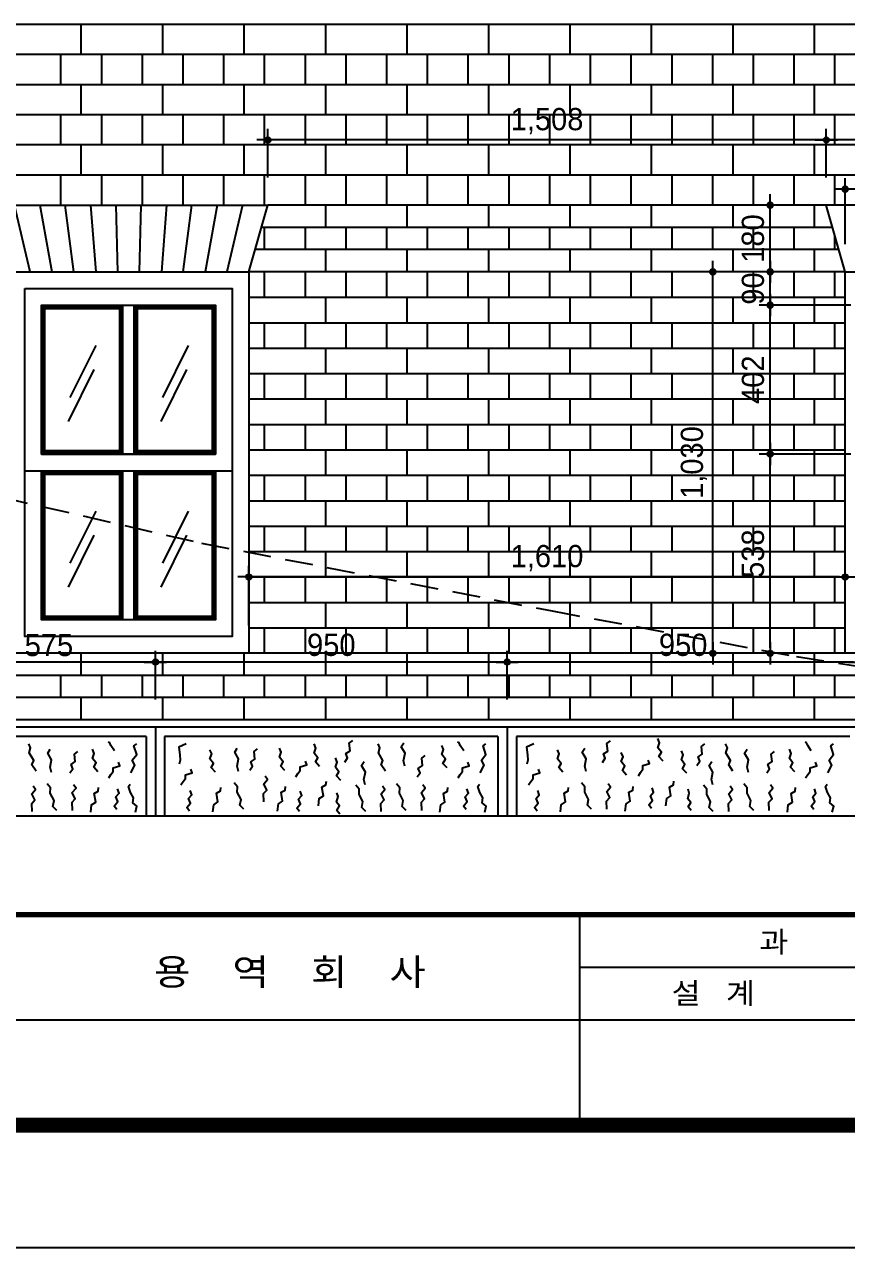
# Model space of a CAD drawing. Extents: x 194806 to 207421, y -159029 to -150119.
# Drawn here: x 198770 to 200990, y -159029 to -155726 of the extents above; entities that cross this region are included whole.
import ezdxf

# ---------------------------------------------------------------- set-up
doc = ezdxf.new("R2010")
doc.units = 0
doc.header["$LTSCALE"] = 50
doc.header["$MEASUREMENT"] = 0
doc.header["$PDMODE"] = 35
doc.header["$PDSIZE"] = -10
doc.linetypes.add('HID', pattern=[2.3, 1.5, -0.8])
doc.layers.get('0').update_dxf_attribs({"linetype": 'CONTINUOUS'})
doc.layers.get('DEFPOINTS').update_dxf_attribs({"linetype": 'CONTINUOUS'})
for name, color, linetype in [('COR', 4, 'CONTINUOUS'), ('ele-3', 6, 'CONTINUOUS'), ('h', 5, 'CONTINUOUS'), ('HAT', 5, 'CONTINUOUS'), ('W-2', 2, 'CONTINUOUS'), ('WAL', 3, 'CONTINUOUS'), ('WID', 4, 'CONTINUOUS')]:
    doc.layers.add(name, color=color, linetype=linetype)
doc.styles.add('HY울릉도M', font='HYWULM_0.TTF')
doc.styles.add('현창', font='HYWULM_0.TTF')
doc.dimstyles.new('ISO-25', dxfattribs={"dimscale": 20, "dimtxt": 4, "dimasz": 1, "dimexe": 2, "dimexo": 5, "dimtad": 1, "dimlunit": 6, "dimtxsty": '현창', "dimblk": 'DIMDOT', "dimcen": 2.5, "dimadec": 0, "dimazin": 0, "dimtfac": 1, "dimtmove": 0, "dimatfit": 3, "dimldrblk": 'DIMDOT', "dimfxl": 1, "dimarcsym": 0})

# ---------------------------------------------------------------- blocks, each defined once
blk = doc.blocks.new('20')
at = {"layer": 'COR', "linetype": 'Continuous'}
for p, q in [((262847, -53606), (262847, -57398)), ((282175, -54554), (262847, -54554)), ((308324, -55502), (230424, -55502)), ((308324, -55502), (230424, -55502))]:
    blk.add_line(p, q, dxfattribs=at)
at = {"layer": 'COR', "linetype": 'Continuous', "const_width": 270}
blk.add_lwpolyline([(230424, -2398), (230424, -57398), (308324, -57398), (308324, -2398)], close=True, dxfattribs=at)
at = {"layer": 'COR', "linetype": 'Continuous', "const_width": 94.8}
blk.add_lwpolyline([(308324, -53606), (230424, -53606)], dxfattribs=at)
at = {"layer": 'HAT'}
blk.add_line((226424, -59598), (310524, -59598), dxfattribs=at)
at = {"layer": 'WAL', "linetype": 'Continuous', "style": 'HY울릉도M', "width": 1.1}
for s, height, p in [('과             업              참             여             자', 379.48, (266081, -54287)), ('용    역    회    사', 474.35, (255184, -54873)), ('설   계', 379.5, (264501, -55211))]:
    blk.add_text(s, height=height, dxfattribs=at).set_placement(p)
blk = doc.blocks.new('DIMDOT')
at = {"linetype": 'Continuous'}
blk.add_line((-2, 0), (2, 0), dxfattribs=at)
for radius in [0.5, 0.25]:
    blk.add_circle((0, 0), radius, dxfattribs=at)
blk = doc.blocks.new('*D23')
at = {"color": 0, "lineweight": -2}
for p, q in [((200935.3, -156138.9), (200935.3, -156007.8)), ((201686.3, -156138.9), (201686.3, -156007.8)), ((201671.3, -156037.8), (200950.3, -156037.8))]:
    blk.add_line(p, q, dxfattribs=at)
at = {"layer": 'DEFPOINTS', "color": 0}
for p in [(200935.3, -156037.8), (200935.3, -156213.9), (201686.3, -156213.9)]:
    blk.add_point(p, dxfattribs=at)
at = {"color": 0, "lineweight": -2, "xscale": 15, "yscale": 15, "zscale": 15, "rotation": 180}
blk.add_blockref('DIMDOT', (200935.3, -156037.8), dxfattribs=at)
at = {"color": 0, "lineweight": -2, "xscale": 15, "yscale": 15, "zscale": 15}
blk.add_blockref('DIMDOT', (201686.3, -156037.8), dxfattribs=at)
at = {"color": 0, "insert": (201311.2, -155992.2), "char_height": 60, "attachment_point": 5, "style": '현창'}
blk.add_mtext('751', dxfattribs=at)
blk = doc.blocks.new('*D24')
at = {"color": 0, "lineweight": -2}
for p, q in [((200986.2, -156318.9), (200986.2, -156140.6)), ((201636.2, -156318.9), (201636.2, -156140.6)), ((201621.2, -156170.6), (201001.2, -156170.6))]:
    blk.add_line(p, q, dxfattribs=at)
at = {"layer": 'DEFPOINTS', "color": 0}
for p in [(200986.2, -156170.6), (200986.2, -156393.9), (201636.2, -156393.9)]:
    blk.add_point(p, dxfattribs=at)
at = {"color": 0, "lineweight": -2, "xscale": 15, "yscale": 15, "zscale": 15, "rotation": 180}
blk.add_blockref('DIMDOT', (200986.2, -156170.6), dxfattribs=at)
at = {"color": 0, "lineweight": -2, "xscale": 15, "yscale": 15, "zscale": 15}
blk.add_blockref('DIMDOT', (201636.2, -156170.6), dxfattribs=at)
at = {"color": 0, "insert": (201311.2, -156124.4), "char_height": 60, "attachment_point": 5, "style": '현창'}
blk.add_mtext('650', dxfattribs=at)
blk = doc.blocks.new('*D27')
at = {"color": 0, "lineweight": -2}
for p, q in [((200860.3, -156213.9), (200753.7, -156213.9)), ((200783.7, -156378.9), (200783.7, -156228.9)), ((200911.2, -156393.9), (200753.7, -156393.9))]:
    blk.add_line(p, q, dxfattribs=at)
at = {"layer": 'DEFPOINTS', "color": 0}
for p in [(200783.7, -156213.9), (200935.3, -156213.9), (200986.2, -156393.9)]:
    blk.add_point(p, dxfattribs=at)
at = {"color": 0, "lineweight": -2, "xscale": 15, "yscale": 15, "zscale": 15}
for p, rotation in [((200783.7, -156213.9), 90), ((200783.7, -156393.9), 270)]:
    blk.add_blockref('DIMDOT', p, dxfattribs=dict(at, rotation=rotation))
at = {"color": 0, "insert": (200737.4, -156303.9), "char_height": 60, "attachment_point": 5, "rotation": 90, "style": '현창'}
blk.add_mtext('180', dxfattribs=at)
blk = doc.blocks.new('*D28')
at = {"color": 0, "lineweight": -2}
for p, q in [((200911.2, -156393.9), (200598.7, -156393.9)), ((200628.7, -157408.9), (200628.7, -156408.9)), ((200911.2, -157423.9), (200598.7, -157423.9))]:
    blk.add_line(p, q, dxfattribs=at)
at = {"layer": 'DEFPOINTS', "color": 0}
for p in [(200628.7, -156393.9), (200986.2, -156393.9), (200986.2, -157423.9)]:
    blk.add_point(p, dxfattribs=at)
at = {"color": 0, "lineweight": -2, "xscale": 15, "yscale": 15, "zscale": 15}
for p, rotation in [((200628.7, -156393.9), 90), ((200628.7, -157423.9), 270)]:
    blk.add_blockref('DIMDOT', p, dxfattribs=dict(at, rotation=rotation))
at = {"color": 0, "insert": (200577.9, -156908.9), "char_height": 60, "attachment_point": 5, "rotation": 90, "style": '현창'}
blk.add_mtext('1,030', dxfattribs=at)
blk = doc.blocks.new('*D29')
at = {"color": 0, "lineweight": -2}
for p, q in [((201001.2, -156483.9), (200753.7, -156483.9)), ((200783.7, -156870.9), (200783.7, -156498.9)), ((201001.2, -156885.9), (200753.7, -156885.9))]:
    blk.add_line(p, q, dxfattribs=at)
at = {"layer": 'DEFPOINTS', "color": 0}
for p in [(200783.7, -156483.9), (201076.2, -156483.9), (201076.2, -156885.9)]:
    blk.add_point(p, dxfattribs=at)
at = {"color": 0, "lineweight": -2, "xscale": 15, "yscale": 15, "zscale": 15}
for p, rotation in [((200783.7, -156483.9), 90), ((200783.7, -156885.9), 270)]:
    blk.add_blockref('DIMDOT', p, dxfattribs=dict(at, rotation=rotation))
at = {"color": 0, "insert": (200737.5, -156685.1), "char_height": 60, "attachment_point": 5, "rotation": 90, "style": '현창'}
blk.add_mtext('402', dxfattribs=at)
blk = doc.blocks.new('*D37')
at = {"color": 0, "lineweight": -2}
for p, q in [((199427.3, -156138.9), (199427.3, -156007.8)), ((200935.3, -156138.9), (200935.3, -156007.8)), ((200920.3, -156037.8), (199442.3, -156037.8))]:
    blk.add_line(p, q, dxfattribs=at)
at = {"layer": 'DEFPOINTS', "color": 0}
for p in [(199427.3, -156037.8), (199427.3, -156213.9), (200935.3, -156213.9)]:
    blk.add_point(p, dxfattribs=at)
at = {"color": 0, "lineweight": -2, "xscale": 15, "yscale": 15, "zscale": 15, "rotation": 180}
blk.add_blockref('DIMDOT', (199427.3, -156037.8), dxfattribs=at)
at = {"color": 0, "lineweight": -2, "xscale": 15, "yscale": 15, "zscale": 15}
blk.add_blockref('DIMDOT', (200935.3, -156037.8), dxfattribs=at)
at = {"color": 0, "insert": (200181.2, -155987), "char_height": 60, "attachment_point": 5, "style": '현창'}
blk.add_mtext('1,508', dxfattribs=at)
blk = doc.blocks.new('*D38')
at = {"color": 0, "lineweight": -2}
for p, q in [((198548.7, -157548.9), (198548.7, -157417.8)), ((199123.7, -157548.9), (199123.7, -157417.8)), ((199108.7, -157447.8), (198563.7, -157447.8))]:
    blk.add_line(p, q, dxfattribs=at)
at = {"layer": 'DEFPOINTS', "color": 0}
for p in [(198548.7, -157447.8), (198548.7, -157623.9), (199123.7, -157623.9)]:
    blk.add_point(p, dxfattribs=at)
at = {"color": 0, "lineweight": -2, "xscale": 15, "yscale": 15, "zscale": 15, "rotation": 180}
blk.add_blockref('DIMDOT', (198548.7, -157447.8), dxfattribs=at)
at = {"color": 0, "lineweight": -2, "xscale": 15, "yscale": 15, "zscale": 15}
blk.add_blockref('DIMDOT', (199123.7, -157447.8), dxfattribs=at)
at = {"color": 0, "insert": (198836.2, -157402.2), "char_height": 60, "attachment_point": 5, "style": '현창'}
blk.add_mtext('575', dxfattribs=at)
blk = doc.blocks.new('*D39')
at = {"color": 0, "lineweight": -2}
for p, q in [((199123.7, -157548.9), (199123.7, -157417.8)), ((200073.7, -157548.9), (200073.7, -157417.8)), ((200058.7, -157447.8), (199138.7, -157447.8))]:
    blk.add_line(p, q, dxfattribs=at)
at = {"layer": 'DEFPOINTS', "color": 0}
for p in [(199123.7, -157447.8), (199123.7, -157623.9), (200073.7, -157623.9)]:
    blk.add_point(p, dxfattribs=at)
at = {"color": 0, "lineweight": -2, "xscale": 15, "yscale": 15, "zscale": 15, "rotation": 180}
blk.add_blockref('DIMDOT', (199123.7, -157447.8), dxfattribs=at)
at = {"color": 0, "lineweight": -2, "xscale": 15, "yscale": 15, "zscale": 15}
blk.add_blockref('DIMDOT', (200073.7, -157447.8), dxfattribs=at)
at = {"color": 0, "insert": (199598.7, -157401.6), "char_height": 60, "attachment_point": 5, "style": '현창'}
blk.add_mtext('950', dxfattribs=at)
blk = doc.blocks.new('*D40')
at = {"color": 0, "lineweight": -2}
for p, q in [((200073.7, -157548.9), (200073.7, -157417.8)), ((201023.7, -157548.9), (201023.7, -157417.8)), ((201008.7, -157447.8), (200088.7, -157447.8))]:
    blk.add_line(p, q, dxfattribs=at)
at = {"layer": 'DEFPOINTS', "color": 0}
for p in [(200073.7, -157447.8), (200073.7, -157623.9), (201023.7, -157623.9)]:
    blk.add_point(p, dxfattribs=at)
at = {"color": 0, "lineweight": -2, "xscale": 15, "yscale": 15, "zscale": 15, "rotation": 180}
blk.add_blockref('DIMDOT', (200073.7, -157447.8), dxfattribs=at)
at = {"color": 0, "lineweight": -2, "xscale": 15, "yscale": 15, "zscale": 15}
blk.add_blockref('DIMDOT', (201023.7, -157447.8), dxfattribs=at)
at = {"color": 0, "insert": (200548.7, -157401.6), "char_height": 60, "attachment_point": 5, "style": '현창'}
blk.add_mtext('950', dxfattribs=at)
blk = doc.blocks.new('*D43')
at = {"color": 0, "lineweight": -2}
for p, q in [((199376.2, -157348.9), (199376.2, -157187.9)), ((200986.2, -157348.9), (200986.2, -157187.9)), ((200971.2, -157217.9), (199391.2, -157217.9))]:
    blk.add_line(p, q, dxfattribs=at)
at = {"layer": 'DEFPOINTS', "color": 0}
for p in [(199376.2, -157217.9), (199376.2, -157423.9), (200986.2, -157423.9)]:
    blk.add_point(p, dxfattribs=at)
at = {"color": 0, "lineweight": -2, "xscale": 15, "yscale": 15, "zscale": 15, "rotation": 180}
blk.add_blockref('DIMDOT', (199376.2, -157217.9), dxfattribs=at)
at = {"color": 0, "lineweight": -2, "xscale": 15, "yscale": 15, "zscale": 15}
blk.add_blockref('DIMDOT', (200986.2, -157217.9), dxfattribs=at)
at = {"color": 0, "insert": (200181.2, -157167.1), "char_height": 60, "attachment_point": 5, "style": '현창'}
blk.add_mtext('1,610', dxfattribs=at)
blk = doc.blocks.new('*D45')
at = {"color": 0, "lineweight": -2}
for p, q in [((200911.2, -156393.9), (200753.7, -156393.9)), ((200783.7, -156468.9), (200783.7, -156408.9)), ((200911.2, -156483.9), (200753.7, -156483.9))]:
    blk.add_line(p, q, dxfattribs=at)
at = {"layer": 'DEFPOINTS', "color": 0}
for p in [(200783.7, -156393.9), (200986.2, -156393.9), (200986.2, -156483.9)]:
    blk.add_point(p, dxfattribs=at)
at = {"color": 0, "lineweight": -2, "xscale": 15, "yscale": 15, "zscale": 15}
for p, rotation in [((200783.7, -156393.9), 90), ((200783.7, -156483.9), 270)]:
    blk.add_blockref('DIMDOT', p, dxfattribs=dict(at, rotation=rotation))
at = {"color": 0, "insert": (200737.4, -156438.9), "char_height": 60, "attachment_point": 5, "rotation": 90, "style": '현창'}
blk.add_mtext('90', dxfattribs=at)
blk = doc.blocks.new('*D46')
at = {"color": 0, "lineweight": -2}
for p, q in [((200911.2, -156885.9), (200753.7, -156885.9)), ((200783.7, -157408.9), (200783.7, -156900.9)), ((200911.2, -157423.9), (200753.7, -157423.9))]:
    blk.add_line(p, q, dxfattribs=at)
at = {"layer": 'DEFPOINTS', "color": 0}
for p in [(200783.7, -156885.9), (200986.2, -156885.9), (200986.2, -157423.9)]:
    blk.add_point(p, dxfattribs=at)
at = {"color": 0, "lineweight": -2, "xscale": 15, "yscale": 15, "zscale": 15}
for p, rotation in [((200783.7, -156885.9), 90), ((200783.7, -157423.9), 270)]:
    blk.add_blockref('DIMDOT', p, dxfattribs=dict(at, rotation=rotation))
at = {"color": 0, "insert": (200737.4, -157154.9), "char_height": 60, "attachment_point": 5, "rotation": 90, "style": '현창'}
blk.add_mtext('538', dxfattribs=at)

msp = doc.modelspace()

# ---------------------------------------------------------------- linework, layer by layer
at = {"layer": 'ele-3'}
for p, q in [((200935.254, -156213.881), (199427.049, -156213.881)), ((200952.22, -156273.881), (199410.083, -156273.881)), ((200969.186, -156333.881), (199393.117, -156333.881)), ((200986.151, -156393.881), (199376.151, -156393.881)), ((202838.651, -157423.881), (198548.651, -157423.881)), ((202838.651, -157483.881), (198548.651, -157483.881)), ((202838.651, -157543.881), (198548.651, -157543.881))]:
    msp.add_line(p, q, dxfattribs=at)
for points in [[(199583.651, -156273.881), (199583.651, -156213.881)], [(199803.651, -156273.881), (199803.651, -156213.881)], [(200023.651, -156273.881), (200023.651, -156213.881)], [(200243.651, -156273.881), (200243.651, -156213.881)], [(200463.651, -156273.881), (200463.651, -156213.881)], [(200683.651, -156273.881), (200683.651, -156213.881)], [(200903.651, -156273.881), (200903.651, -156213.881)], [(199418.651, -156333.881), (199418.651, -156273.881)], [(199528.651, -156333.881), (199528.651, -156273.881)], [(199638.651, -156333.881), (199638.651, -156273.881)], [(199748.651, -156333.881), (199748.651, -156273.881)], [(199858.651, -156333.881), (199858.651, -156273.881)], [(199968.651, -156333.881), (199968.651, -156273.881)], [(200078.651, -156333.881), (200078.651, -156273.881)], [(200188.651, -156333.881), (200188.651, -156273.881)], [(200298.651, -156333.881), (200298.651, -156273.881)], [(200408.651, -156333.881), (200408.651, -156273.881)], [(200518.651, -156333.881), (200518.651, -156273.881)], [(200628.651, -156333.881), (200628.651, -156273.881)], [(200738.651, -156333.881), (200738.651, -156273.881)], [(200848.651, -156333.881), (200848.651, -156273.881)], [(200958.651, -156333.881), (200958.651, -156296.627)], [(199583.651, -156393.881), (199583.651, -156333.881)], [(199803.651, -156393.881), (199803.651, -156333.881)], [(200023.651, -156393.881), (200023.651, -156333.881)], [(200243.651, -156393.881), (200243.651, -156333.881)], [(200463.651, -156393.881), (200463.651, -156333.881)], [(200683.651, -156393.881), (200683.651, -156333.881)], [(200903.651, -156393.881), (200903.651, -156333.881)], [(198923.651, -157483.881), (198923.651, -157423.881)], [(199143.651, -157483.881), (199143.651, -157423.881)], [(199363.651, -157483.881), (199363.651, -157423.881)], [(199583.651, -157483.881), (199583.651, -157423.881)], [(199803.651, -157483.881), (199803.651, -157423.881)], [(200023.651, -157483.881), (200023.651, -157423.881)], [(200243.651, -157483.881), (200243.651, -157423.881)], [(200463.651, -157483.881), (200463.651, -157423.881)], [(200683.651, -157483.881), (200683.651, -157423.881)], [(200903.651, -157483.881), (200903.651, -157423.881)], [(198868.651, -157543.881), (198868.651, -157483.881)], [(198978.651, -157543.881), (198978.651, -157483.881)], [(199088.651, -157543.881), (199088.651, -157483.881)], [(199198.651, -157543.881), (199198.651, -157483.881)], [(199308.651, -157543.881), (199308.651, -157483.881)], [(199418.651, -157543.881), (199418.651, -157483.881)], [(199528.651, -157543.881), (199528.651, -157483.881)], [(199638.651, -157543.881), (199638.651, -157483.881)], [(199748.651, -157543.881), (199748.651, -157483.881)], [(199858.651, -157543.881), (199858.651, -157483.881)], [(199968.651, -157543.881), (199968.651, -157483.881)], [(200078.651, -157543.881), (200078.651, -157483.881)], [(200188.651, -157543.881), (200188.651, -157483.881)], [(200298.651, -157543.881), (200298.651, -157483.881)], [(200408.651, -157543.881), (200408.651, -157483.881)], [(200518.651, -157543.881), (200518.651, -157483.881)], [(200628.651, -157543.881), (200628.651, -157483.881)], [(200738.651, -157543.881), (200738.651, -157483.881)], [(200848.651, -157543.881), (200848.651, -157483.881)], [(200958.651, -157543.881), (200958.651, -157483.881)], [(198923.651, -157603.881), (198923.651, -157543.881)], [(199143.651, -157603.881), (199143.651, -157543.881)], [(199363.651, -157603.881), (199363.651, -157543.881)], [(199583.651, -157603.881), (199583.651, -157543.881)], [(199803.651, -157603.881), (199803.651, -157543.881)], [(200023.651, -157603.881), (200023.651, -157543.881)], [(200243.651, -157603.881), (200243.651, -157543.881)], [(200463.651, -157603.881), (200463.651, -157543.881)], [(200683.651, -157603.881), (200683.651, -157543.881)], [(200903.651, -157603.881), (200903.651, -157543.881)]]:
    msp.add_lwpolyline(points, dxfattribs=at)
at = {"layer": 'h'}
for p, q in [((202838.651, -155725.768), (198248.391, -155725.768)), ((202838.651, -155807.12), (198248.391, -155807.12)), ((202838.651, -155888.473), (198248.391, -155888.473)), ((202838.651, -155969.825), (198248.391, -155969.825)), ((202838.651, -156051.177), (198248.391, -156051.177)), ((202838.651, -156132.529), (198248.391, -156132.529)), ((198785.242, -156393.881), (198743.599, -156213.881)), ((198811.944, -156213.881), (198844.333, -156393.881)), ((198903.424, -156393.881), (198880.289, -156213.881)), ((198948.634, -156213.881), (198962.515, -156393.881)), ((199016.979, -156213.881), (199021.606, -156393.881)), ((199080.697, -156393.881), (199085.324, -156213.881)), ((199153.669, -156213.881), (199139.788, -156393.881)), ((199198.879, -156393.881), (199222.014, -156213.881)), ((199290.359, -156213.881), (199257.97, -156393.881)), ((199358.704, -156213.881), (199317.06, -156393.881)), ((199376.151, -156462.548), (200986.151, -156462.548)), ((199376.151, -156531.215), (200986.151, -156531.215)), ((198962.571, -156592.45), (198892.998, -156733.152)), ((199212.571, -156592.45), (199142.998, -156733.152)), ((199376.151, -156599.881), (200986.151, -156599.881)), ((198957.828, -156657.269), (198888.255, -156797.971)), ((199207.828, -156657.269), (199138.255, -156797.971)), ((199376.151, -156668.548), (200986.151, -156668.548)), ((199376.151, -156737.215), (200986.151, -156737.215)), ((199376.151, -156805.881), (200986.151, -156805.881)), ((199376.151, -156874.548), (200986.151, -156874.548)), ((199376.151, -156943.215), (200986.151, -156943.215)), ((199376.151, -157011.881), (200986.151, -157011.881)), ((198962.571, -157039.95), (198892.998, -157180.652)), ((199212.571, -157039.95), (199142.998, -157180.652)), ((199376.151, -157080.548), (200986.151, -157080.548)), ((198957.828, -157104.769), (198888.255, -157245.471)), ((199207.828, -157104.769), (199138.255, -157245.471)), ((199376.151, -157149.215), (200986.151, -157149.215)), ((199376.151, -157217.881), (200986.151, -157217.881)), ((199376.151, -157286.548), (200986.151, -157286.548)), ((199376.151, -157355.215), (200986.151, -157355.215))]:
    msp.add_line(p, q, dxfattribs=at)
for points in [[(198923.651, -155807.12), (198923.651, -155725.768)], [(199143.651, -155807.12), (199143.651, -155725.768)], [(199363.651, -155807.12), (199363.651, -155725.768)], [(199583.651, -155807.12), (199583.651, -155725.768)], [(199803.651, -155807.12), (199803.651, -155725.768)], [(200023.651, -155807.12), (200023.651, -155725.768)], [(200243.651, -155807.12), (200243.651, -155725.768)], [(200463.651, -155807.12), (200463.651, -155725.768)], [(200683.651, -155807.12), (200683.651, -155725.768)], [(200903.651, -155807.12), (200903.651, -155725.768)], [(198868.651, -155888.473), (198868.651, -155807.12)], [(198978.651, -155888.473), (198978.651, -155807.12)], [(199088.651, -155888.473), (199088.651, -155807.12)], [(199198.651, -155888.473), (199198.651, -155807.12)], [(199308.651, -155888.473), (199308.651, -155807.12)], [(199418.651, -155888.473), (199418.651, -155807.12)], [(199528.651, -155888.473), (199528.651, -155807.12)], [(199638.651, -155888.473), (199638.651, -155807.12)], [(199748.651, -155888.473), (199748.651, -155807.12)], [(199858.651, -155888.473), (199858.651, -155807.12)], [(199968.651, -155888.473), (199968.651, -155807.12)], [(200078.651, -155888.473), (200078.651, -155807.12)], [(200188.651, -155888.473), (200188.651, -155807.12)], [(200298.651, -155888.473), (200298.651, -155807.12)], [(200408.651, -155888.473), (200408.651, -155807.12)], [(200518.651, -155888.473), (200518.651, -155807.12)], [(200628.651, -155888.473), (200628.651, -155807.12)], [(200738.651, -155888.473), (200738.651, -155807.12)], [(200848.651, -155888.473), (200848.651, -155807.12)], [(200958.651, -155888.473), (200958.651, -155807.12)], [(198923.651, -155969.825), (198923.651, -155888.473)], [(199143.651, -155969.825), (199143.651, -155888.473)], [(199363.651, -155969.825), (199363.651, -155888.473)], [(199583.651, -155969.825), (199583.651, -155888.473)], [(199803.651, -155969.825), (199803.651, -155888.473)], [(200023.651, -155969.825), (200023.651, -155888.473)], [(200243.651, -155969.825), (200243.651, -155888.473)], [(200463.651, -155969.825), (200463.651, -155888.473)], [(200683.651, -155969.825), (200683.651, -155888.473)], [(200903.651, -155969.825), (200903.651, -155888.473)], [(198868.651, -156051.177), (198868.651, -155969.825)], [(198978.651, -156051.177), (198978.651, -155969.825)], [(199088.651, -156051.177), (199088.651, -155969.825)], [(199198.651, -156051.177), (199198.651, -155969.825)], [(199308.651, -156051.177), (199308.651, -155969.825)], [(199418.651, -156051.177), (199418.651, -155969.825)], [(199528.651, -156051.177), (199528.651, -155969.825)], [(199638.651, -156051.177), (199638.651, -155969.825)], [(199748.651, -156051.177), (199748.651, -155969.825)], [(199858.651, -156051.177), (199858.651, -155969.825)], [(199968.651, -156051.177), (199968.651, -155969.825)], [(200078.651, -156051.177), (200078.651, -155969.825)], [(200188.651, -156051.177), (200188.651, -155969.825)], [(200298.651, -156051.177), (200298.651, -155969.825)], [(200408.651, -156051.177), (200408.651, -155969.825)], [(200518.651, -156051.177), (200518.651, -155969.825)], [(200628.651, -156051.177), (200628.651, -155969.825)], [(200738.651, -156051.177), (200738.651, -155969.825)], [(200848.651, -156051.177), (200848.651, -155969.825)], [(200958.651, -156051.177), (200958.651, -155969.825)], [(198923.651, -156132.529), (198923.651, -156051.177)], [(199143.651, -156132.529), (199143.651, -156051.177)], [(199363.651, -156132.529), (199363.651, -156051.177)], [(199583.651, -156132.529), (199583.651, -156051.177)], [(199803.651, -156132.529), (199803.651, -156051.177)], [(200023.651, -156132.529), (200023.651, -156051.177)], [(200243.651, -156132.529), (200243.651, -156051.177)], [(200463.651, -156132.529), (200463.651, -156051.177)], [(200683.651, -156132.529), (200683.651, -156051.177)], [(200903.651, -156132.529), (200903.651, -156051.177)], [(198868.651, -156213.881), (198868.651, -156132.529)], [(198978.651, -156213.881), (198978.651, -156132.529)], [(199088.651, -156213.881), (199088.651, -156132.529)], [(199198.651, -156213.881), (199198.651, -156132.529)], [(199308.651, -156213.881), (199308.651, -156132.529)], [(199418.651, -156213.881), (199418.651, -156132.529)], [(199528.651, -156213.881), (199528.651, -156132.529)], [(199638.651, -156213.881), (199638.651, -156132.529)], [(199748.651, -156213.881), (199748.651, -156132.529)], [(199858.651, -156213.881), (199858.651, -156132.529)], [(199968.651, -156213.881), (199968.651, -156132.529)], [(200078.651, -156213.881), (200078.651, -156132.529)], [(200188.651, -156213.881), (200188.651, -156132.529)], [(200298.651, -156213.881), (200298.651, -156132.529)], [(200408.651, -156213.881), (200408.651, -156132.529)], [(200518.651, -156213.881), (200518.651, -156132.529)], [(200628.651, -156213.881), (200628.651, -156132.529)], [(200738.651, -156213.881), (200738.651, -156132.529)], [(200848.651, -156213.881), (200848.651, -156132.529)], [(200958.651, -156213.881), (200958.651, -156132.529)], [(199418.651, -156462.548), (199418.651, -156393.881)], [(199528.651, -156462.548), (199528.651, -156393.881)], [(199638.651, -156462.548), (199638.651, -156393.881)], [(199748.651, -156462.548), (199748.651, -156393.881)], [(199858.651, -156462.548), (199858.651, -156393.881)], [(199968.651, -156462.548), (199968.651, -156393.881)], [(200078.651, -156462.548), (200078.651, -156393.881)], [(200188.651, -156462.548), (200188.651, -156393.881)], [(200298.651, -156462.548), (200298.651, -156393.881)], [(200408.651, -156462.548), (200408.651, -156393.881)], [(200518.651, -156462.548), (200518.651, -156393.881)], [(200628.651, -156462.548), (200628.651, -156393.881)], [(200738.651, -156462.548), (200738.651, -156393.881)], [(200848.651, -156462.548), (200848.651, -156393.881)], [(200958.651, -156462.548), (200958.651, -156393.881)], [(199583.651, -156531.215), (199583.651, -156462.548)], [(199803.651, -156531.215), (199803.651, -156462.548)], [(200023.651, -156531.215), (200023.651, -156462.548)], [(200243.651, -156531.215), (200243.651, -156462.548)], [(200463.651, -156531.215), (200463.651, -156462.548)], [(200683.651, -156531.215), (200683.651, -156462.548)], [(200903.651, -156531.215), (200903.651, -156462.548)], [(199418.651, -156599.881), (199418.651, -156531.215)], [(199528.651, -156599.881), (199528.651, -156531.215)], [(199638.651, -156599.881), (199638.651, -156531.215)], [(199748.651, -156599.881), (199748.651, -156531.215)], [(199858.651, -156599.881), (199858.651, -156531.215)], [(199968.651, -156599.881), (199968.651, -156531.215)], [(200078.651, -156599.881), (200078.651, -156531.215)], [(200188.651, -156599.881), (200188.651, -156531.215)], [(200298.651, -156599.881), (200298.651, -156531.215)], [(200408.651, -156599.881), (200408.651, -156531.215)], [(200518.651, -156599.881), (200518.651, -156531.215)], [(200628.651, -156599.881), (200628.651, -156531.215)], [(200738.651, -156599.881), (200738.651, -156531.215)], [(200848.651, -156599.881), (200848.651, -156531.215)], [(200958.651, -156599.881), (200958.651, -156531.215)], [(199583.651, -156668.548), (199583.651, -156599.881)], [(199803.651, -156668.548), (199803.651, -156599.881)], [(200023.651, -156668.548), (200023.651, -156599.881)], [(200243.651, -156668.548), (200243.651, -156599.881)], [(200463.651, -156668.548), (200463.651, -156599.881)], [(200683.651, -156668.548), (200683.651, -156599.881)], [(200903.651, -156668.548), (200903.651, -156599.881)], [(199418.651, -156737.215), (199418.651, -156668.548)], [(199528.651, -156737.215), (199528.651, -156668.548)], [(199638.651, -156737.215), (199638.651, -156668.548)], [(199748.651, -156737.215), (199748.651, -156668.548)], [(199858.651, -156737.215), (199858.651, -156668.548)], [(199968.651, -156737.215), (199968.651, -156668.548)], [(200078.651, -156737.215), (200078.651, -156668.548)], [(200188.651, -156737.215), (200188.651, -156668.548)], [(200298.651, -156737.215), (200298.651, -156668.548)], [(200408.651, -156737.215), (200408.651, -156668.548)], [(200518.651, -156737.215), (200518.651, -156668.548)], [(200628.651, -156737.215), (200628.651, -156668.548)], [(200738.651, -156737.215), (200738.651, -156668.548)], [(200848.651, -156737.215), (200848.651, -156668.548)], [(200958.651, -156737.215), (200958.651, -156668.548)], [(199583.651, -156805.881), (199583.651, -156737.215)], [(199803.651, -156805.881), (199803.651, -156737.215)], [(200023.651, -156805.881), (200023.651, -156737.215)], [(200243.651, -156805.881), (200243.651, -156737.215)], [(200463.651, -156805.881), (200463.651, -156737.215)], [(200683.651, -156805.881), (200683.651, -156737.215)], [(200903.651, -156805.881), (200903.651, -156737.215)], [(199418.651, -156874.548), (199418.651, -156805.881)], [(199528.651, -156874.548), (199528.651, -156805.881)], [(199638.651, -156874.548), (199638.651, -156805.881)], [(199748.651, -156874.548), (199748.651, -156805.881)], [(199858.651, -156874.548), (199858.651, -156805.881)], [(199968.651, -156874.548), (199968.651, -156805.881)], [(200078.651, -156874.548), (200078.651, -156805.881)], [(200188.651, -156874.548), (200188.651, -156805.881)], [(200298.651, -156874.548), (200298.651, -156805.881)], [(200408.651, -156874.548), (200408.651, -156805.881)], [(200518.651, -156874.548), (200518.651, -156805.881)], [(200628.651, -156874.548), (200628.651, -156805.881)], [(200738.651, -156874.548), (200738.651, -156805.881)], [(200848.651, -156874.548), (200848.651, -156805.881)], [(200958.651, -156874.548), (200958.651, -156805.881)], [(199583.651, -156943.215), (199583.651, -156874.548)], [(199803.651, -156943.215), (199803.651, -156874.548)], [(200023.651, -156943.215), (200023.651, -156874.548)], [(200243.651, -156943.215), (200243.651, -156874.548)], [(200463.651, -156943.215), (200463.651, -156874.548)], [(200683.651, -156943.215), (200683.651, -156874.548)], [(200903.651, -156943.215), (200903.651, -156874.548)], [(199418.651, -157011.881), (199418.651, -156943.215)], [(199528.651, -157011.881), (199528.651, -156943.215)], [(199638.651, -157011.881), (199638.651, -156943.215)], [(199748.651, -157011.881), (199748.651, -156943.215)], [(199858.651, -157011.881), (199858.651, -156943.215)], [(199968.651, -157011.881), (199968.651, -156943.215)], [(200078.651, -157011.881), (200078.651, -156943.215)], [(200188.651, -157011.881), (200188.651, -156943.215)], [(200298.651, -157011.881), (200298.651, -156943.215)], [(200408.651, -157011.881), (200408.651, -156943.215)], [(200518.651, -157011.881), (200518.651, -156943.215)], [(200628.651, -157011.881), (200628.651, -156943.215)], [(200738.651, -157011.881), (200738.651, -156943.215)], [(200848.651, -157011.881), (200848.651, -156943.215)], [(200958.651, -157011.881), (200958.651, -156943.215)], [(199583.651, -157080.548), (199583.651, -157011.881)], [(199803.651, -157080.548), (199803.651, -157011.881)], [(200023.651, -157080.548), (200023.651, -157011.881)], [(200243.651, -157080.548), (200243.651, -157011.881)], [(200463.651, -157080.548), (200463.651, -157011.881)], [(200683.651, -157080.548), (200683.651, -157011.881)], [(200903.651, -157080.548), (200903.651, -157011.881)], [(199418.651, -157149.215), (199418.651, -157080.548)], [(199528.651, -157149.215), (199528.651, -157080.548)], [(199638.651, -157149.215), (199638.651, -157080.548)], [(199748.651, -157149.215), (199748.651, -157080.548)], [(199858.651, -157149.215), (199858.651, -157080.548)], [(199968.651, -157149.215), (199968.651, -157080.548)], [(200078.651, -157149.215), (200078.651, -157080.548)], [(200188.651, -157149.215), (200188.651, -157080.548)], [(200298.651, -157149.215), (200298.651, -157080.548)], [(200408.651, -157149.215), (200408.651, -157080.548)], [(200518.651, -157149.215), (200518.651, -157080.548)], [(200628.651, -157149.215), (200628.651, -157080.548)], [(200738.651, -157149.215), (200738.651, -157080.548)], [(200848.651, -157149.215), (200848.651, -157080.548)], [(200958.651, -157149.215), (200958.651, -157080.548)], [(199583.651, -157217.881), (199583.651, -157149.215)], [(199803.651, -157217.881), (199803.651, -157149.215)], [(200023.651, -157217.881), (200023.651, -157149.215)], [(200243.651, -157217.881), (200243.651, -157149.215)], [(200463.651, -157217.881), (200463.651, -157149.215)], [(200683.651, -157217.881), (200683.651, -157149.215)], [(200903.651, -157217.881), (200903.651, -157149.215)], [(199418.651, -157286.548), (199418.651, -157217.881)], [(199528.651, -157286.548), (199528.651, -157217.881)], [(199638.651, -157286.548), (199638.651, -157217.881)], [(199748.651, -157286.548), (199748.651, -157217.881)], [(199858.651, -157286.548), (199858.651, -157217.881)], [(199968.651, -157286.548), (199968.651, -157217.881)], [(200078.651, -157286.548), (200078.651, -157217.881)], [(200188.651, -157286.548), (200188.651, -157217.881)], [(200298.651, -157286.548), (200298.651, -157217.881)], [(200408.651, -157286.548), (200408.651, -157217.881)], [(200518.651, -157286.548), (200518.651, -157217.881)], [(200628.651, -157286.548), (200628.651, -157217.881)], [(200738.651, -157286.548), (200738.651, -157217.881)], [(200848.651, -157286.548), (200848.651, -157217.881)], [(200958.651, -157286.548), (200958.651, -157217.881)], [(199583.651, -157355.215), (199583.651, -157286.548)], [(199803.651, -157355.215), (199803.651, -157286.548)], [(200023.651, -157355.215), (200023.651, -157286.548)], [(200243.651, -157355.215), (200243.651, -157286.548)], [(200463.651, -157355.215), (200463.651, -157286.548)], [(200683.651, -157355.215), (200683.651, -157286.548)], [(200903.651, -157355.215), (200903.651, -157286.548)], [(199418.651, -157423.881), (199418.651, -157355.215)], [(199528.651, -157423.881), (199528.651, -157355.215)], [(199638.651, -157423.881), (199638.651, -157355.215)], [(199748.651, -157423.881), (199748.651, -157355.215)], [(199858.651, -157423.881), (199858.651, -157355.215)], [(199968.651, -157423.881), (199968.651, -157355.215)], [(200078.651, -157423.881), (200078.651, -157355.215)], [(200188.651, -157423.881), (200188.651, -157355.215)], [(200298.651, -157423.881), (200298.651, -157355.215)], [(200408.651, -157423.881), (200408.651, -157355.215)], [(200518.651, -157423.881), (200518.651, -157355.215)], [(200628.651, -157423.881), (200628.651, -157355.215)], [(200738.651, -157423.881), (200738.651, -157355.215)], [(200848.651, -157423.881), (200848.651, -157355.215)], [(200958.651, -157423.881), (200958.651, -157355.215)], [(199635.047, -157717.907), (199642.677, -157706.722), (199638.099, -157695.028), (199649.289, -157687.402), (199647.255, -157667.065), (199656.41, -157659.946)], [(200330.838, -157718.765), (200338.468, -157707.58), (200333.89, -157695.886), (200345.08, -157688.26), (200343.046, -157667.923), (200352.201, -157660.805)], [(200494.73, -157715.05), (200483.418, -157702.666), (200489.882, -157691.358), (200480.185, -157678.974), (200485.033, -157665.513), (200480.185, -157654.206)], [(198801.512, -157742.284), (198790.293, -157725.632), (198795.053, -157713.737), (198782.813, -157692.667), (198786.893, -157679.073), (198781.793, -157668.878)], [(198843.189, -157745.925), (198839.562, -157731.806), (198843.5, -157711.594), (198832.954, -157693.696), (198839.957, -157682.927)], [(198892.883, -157747.033), (198900.513, -157735.847), (198895.935, -157724.153), (198907.125, -157716.527), (198905.091, -157696.19), (198914.246, -157689.072)], [(198968.442, -157743.855), (198957.13, -157731.471), (198963.594, -157720.164), (198953.898, -157707.78), (198958.746, -157694.319), (198953.898, -157683.012)], [(199013.1, -157687.615), (199003.541, -157673.534), (199000.522, -157665.487), (198996.246, -157663.727)], [(199057.801, -157747.091), (199068.397, -157726.391), (199061.172, -157712.43), (199073.212, -157697.025), (199065.507, -157674.399), (199073.212, -157668.141)], [(199206.837, -157668.808), (199187.445, -157677.423), (199190.138, -157698.423), (199190.677, -157712.961), (199187.983, -157723.729)], [(199285.568, -157745.256), (199274.255, -157732.872), (199280.719, -157721.565), (199271.023, -157709.181), (199275.871, -157695.72), (199271.023, -157684.413)], [(199348.039, -157743.115), (199344.413, -157728.996), (199348.35, -157708.784), (199337.804, -157690.886), (199344.807, -157680.117)], [(199378.283, -157740.099), (199385.913, -157728.913), (199381.335, -157717.219), (199392.525, -157709.593), (199390.491, -157689.256), (199399.646, -157682.138)], [(199473.293, -157741.045), (199461.98, -157728.661), (199468.444, -157717.354), (199458.748, -157704.97), (199463.596, -157691.509), (199458.748, -157680.202)], [(199567.013, -157729.736), (199555.701, -157717.352), (199562.165, -157706.045), (199552.469, -157693.661), (199557.316, -157680.2), (199552.469, -157668.893)], [(199744.614, -157742.284), (199733.394, -157725.632), (199738.154, -157713.737), (199725.914, -157692.667), (199729.994, -157679.073), (199724.895, -157668.878)], [(199797.676, -157728.518), (199794.05, -157714.4), (199797.987, -157694.187), (199787.442, -157676.29), (199794.444, -157665.521)], [(199911.544, -157733.813), (199900.231, -157721.429), (199906.695, -157710.122), (199896.999, -157697.738), (199901.847, -157684.277), (199896.999, -157672.97)], [(199956.201, -157687.615), (199946.642, -157673.534), (199943.623, -157665.487), (199939.347, -157663.727)], [(200000.903, -157747.091), (200011.498, -157726.391), (200004.273, -157712.43), (200016.313, -157697.025), (200008.608, -157674.399), (200016.313, -157668.141)], [(200145.329, -157668.808), (200125.937, -157677.423), (200128.63, -157698.423), (200129.169, -157712.961), (200126.475, -157723.729)], [(200224.059, -157745.256), (200212.747, -157732.872), (200219.211, -157721.565), (200209.515, -157709.181), (200214.363, -157695.72), (200209.515, -157684.413)], [(200286.531, -157743.115), (200282.905, -157728.996), (200286.842, -157708.784), (200276.296, -157690.886), (200283.299, -157680.117)], [(200396.112, -157752.795), (200384.8, -157740.411), (200391.264, -157729.103), (200381.568, -157716.719), (200386.415, -157703.258), (200381.568, -157691.951)], [(200558.582, -157748.087), (200547.27, -157735.703), (200553.734, -157724.395), (200544.038, -157712.011), (200548.885, -157698.55), (200544.038, -157687.243)], [(200585.916, -157726.744), (200593.546, -157715.559), (200588.968, -157703.865), (200600.158, -157696.239), (200598.124, -157675.902), (200607.279, -157668.783)], [(200683.105, -157742.284), (200671.886, -157725.632), (200676.646, -157713.737), (200664.406, -157692.667), (200668.486, -157679.073), (200663.386, -157668.878)], [(200724.782, -157745.925), (200721.156, -157731.806), (200725.093, -157711.594), (200714.547, -157693.696), (200721.55, -157682.927)], [(200774.476, -157747.033), (200782.106, -157735.847), (200777.528, -157724.153), (200788.718, -157716.527), (200786.684, -157696.19), (200795.839, -157689.072)], [(200850.035, -157743.855), (200838.723, -157731.471), (200845.187, -157720.164), (200835.491, -157707.78), (200840.339, -157694.319), (200835.491, -157683.012)], [(200894.693, -157687.615), (200885.134, -157673.534), (200882.115, -157665.487), (200877.839, -157663.727)], [(200939.394, -157747.091), (200949.99, -157726.391), (200942.765, -157712.43), (200954.805, -157697.025), (200947.1, -157674.399), (200954.805, -157668.141)], [(198997.755, -157760.744), (199003.68, -157751.591), (199010.144, -157742.976), (199010.144, -157733.284), (199027.921, -157727.9), (199024.15, -157718.208)], [(199502.605, -157757.934), (199508.53, -157748.781), (199514.995, -157740.166), (199514.995, -157730.474), (199532.771, -157725.089), (199529, -157715.398)], [(199624.216, -157767.528), (199612.904, -157755.144), (199619.368, -157743.837), (199609.672, -157731.453), (199614.519, -157717.992), (199609.672, -157706.685)], [(199690.519, -157779.178), (199686.893, -157765.06), (199690.831, -157744.848), (199680.285, -157726.95), (199687.287, -157716.181)], [(199830.626, -157757.744), (199838.256, -157746.559), (199833.678, -157734.865), (199844.868, -157727.239), (199842.834, -157706.902), (199851.989, -157699.783)], [(199940.856, -157760.744), (199946.781, -157751.591), (199953.245, -157742.976), (199953.245, -157733.284), (199971.022, -157727.9), (199967.251, -157718.208)], [(200427.874, -157754.997), (200433.799, -157745.844), (200440.263, -157737.229), (200440.263, -157727.537), (200458.039, -157722.152), (200454.268, -157712.461)], [(200629.011, -157779.178), (200625.385, -157765.06), (200629.323, -157744.848), (200618.777, -157726.95), (200625.779, -157716.181)], [(200879.348, -157760.744), (200885.273, -157751.591), (200891.737, -157742.976), (200891.737, -157733.284), (200909.514, -157727.9), (200905.743, -157718.208)], [(199192.832, -157779.727), (199198.757, -157770.573), (199205.221, -157761.958), (199205.221, -157752.267), (199222.997, -157746.882), (199219.226, -157737.19)], [(199416.961, -157824.849), (199415.944, -157802.987), (199424.591, -157793.327), (199416.453, -157776.549), (199426.626, -157764.855), (199420.013, -157755.703)], [(200131.323, -157779.727), (200137.249, -157770.573), (200143.713, -157761.958), (200143.713, -157752.267), (200161.489, -157746.882), (200157.718, -157737.19)], [(198790.664, -157851.702), (198789.646, -157829.84), (198798.293, -157820.18), (198790.155, -157803.402), (198800.328, -157791.708), (198793.715, -157782.557)], [(198857.589, -157848.216), (198846.815, -157837.447), (198850.047, -157821.295), (198839.813, -157801.91), (198840.351, -157787.373), (198831.194, -157776.604)], [(198899.734, -157848.279), (198898.716, -157826.417), (198907.363, -157816.757), (198899.225, -157799.979), (198909.398, -157788.285), (198902.785, -157779.134)], [(198948.981, -157852.909), (198951.135, -157833.525), (198962.448, -157825.987), (198958.677, -157802.296), (198969.451, -157796.373), (198970.528, -157786.681)], [(199019.823, -157845.658), (199012.82, -157836.504), (199022.516, -157824.659), (199017.129, -157811.736), (199025.748, -157802.044), (199021.438, -157790.199)], [(199069.842, -157852.999), (199073.694, -157837.113), (199063.099, -157827.485), (199065.025, -157814.005), (199056.838, -157800.045), (199051.54, -157784.159), (199055.874, -157777.419)], [(199279.019, -157852.416), (199281.173, -157833.032), (199292.486, -157825.494), (199288.715, -157801.803), (199299.489, -157795.88), (199300.566, -157786.188)], [(199362.439, -157845.406), (199351.665, -157834.637), (199354.898, -157818.484), (199344.663, -157799.1), (199345.201, -157784.563), (199336.044, -157773.794)], [(199453.831, -157850.099), (199455.986, -157830.715), (199467.298, -157823.177), (199463.528, -157799.486), (199474.301, -157793.563), (199475.378, -157783.871)], [(199563.841, -157835.853), (199565.996, -157816.47), (199577.308, -157808.931), (199573.538, -157785.24), (199584.311, -157779.318), (199585.389, -157769.625)], [(199691.619, -157851.639), (199680.846, -157840.871), (199684.078, -157824.718), (199673.844, -157805.333), (199674.382, -157790.796), (199665.225, -157780.027)], [(199733.765, -157851.702), (199732.747, -157829.84), (199741.394, -157820.18), (199733.256, -157803.402), (199743.429, -157791.708), (199736.816, -157782.557)], [(199800.69, -157848.216), (199789.916, -157837.447), (199793.148, -157821.295), (199782.914, -157801.91), (199783.452, -157787.373), (199774.295, -157776.604)], [(199842.835, -157848.279), (199841.818, -157826.417), (199850.465, -157816.757), (199842.326, -157799.979), (199852.499, -157788.285), (199845.887, -157779.134)], [(199892.082, -157852.909), (199894.236, -157833.525), (199905.549, -157825.987), (199901.778, -157802.296), (199912.552, -157796.373), (199913.629, -157786.681)], [(199962.924, -157845.658), (199955.921, -157836.504), (199965.617, -157824.659), (199960.23, -157811.736), (199968.849, -157802.044), (199964.54, -157790.199)], [(200012.943, -157852.999), (200016.795, -157837.113), (200006.2, -157827.485), (200008.126, -157814.005), (199999.939, -157800.045), (199994.641, -157784.159), (199998.976, -157777.419)], [(200217.511, -157852.416), (200219.665, -157833.032), (200230.978, -157825.494), (200227.207, -157801.803), (200237.981, -157795.88), (200239.058, -157786.188)], [(200300.931, -157845.406), (200290.157, -157834.637), (200293.389, -157818.484), (200283.155, -157799.1), (200283.693, -157784.563), (200274.536, -157773.794)], [(200343.076, -157845.469), (200342.059, -157823.607), (200350.706, -157813.947), (200342.567, -157797.169), (200352.74, -157785.475), (200346.128, -157776.324)], [(200392.323, -157850.099), (200394.477, -157830.715), (200405.79, -157823.177), (200402.019, -157799.486), (200412.793, -157793.563), (200413.87, -157783.871)], [(200463.165, -157842.848), (200456.162, -157833.694), (200465.858, -157821.849), (200460.471, -157808.926), (200469.09, -157799.234), (200464.781, -157787.389)], [(200502.333, -157835.853), (200504.488, -157816.47), (200515.8, -157808.931), (200512.03, -157785.24), (200522.803, -157779.318), (200523.881, -157769.625)], [(200570.133, -157848.82), (200562.516, -157838.95), (200569.287, -157826.824), (200561.387, -157816.953), (200565.337, -157801.725), (200561.951, -157791.29)], [(200630.111, -157851.639), (200619.338, -157840.871), (200622.57, -157824.718), (200612.335, -157805.333), (200612.874, -157790.796), (200603.717, -157780.027)], [(200672.257, -157851.702), (200671.239, -157829.84), (200679.886, -157820.18), (200671.748, -157803.402), (200681.921, -157791.708), (200675.308, -157782.557)], [(200739.182, -157848.216), (200728.408, -157837.447), (200731.64, -157821.295), (200721.406, -157801.91), (200721.944, -157787.373), (200712.787, -157776.604)], [(200781.327, -157848.279), (200780.31, -157826.417), (200788.957, -157816.757), (200780.818, -157799.979), (200790.991, -157788.285), (200784.379, -157779.134)], [(200830.574, -157852.909), (200832.728, -157833.525), (200844.041, -157825.987), (200840.27, -157802.296), (200851.044, -157796.373), (200852.121, -157786.681)], [(200901.416, -157845.658), (200894.413, -157836.504), (200904.109, -157824.659), (200898.722, -157811.736), (200907.341, -157802.044), (200903.032, -157790.199)], [(200951.435, -157852.999), (200955.287, -157837.113), (200944.692, -157827.485), (200946.618, -157814.005), (200938.431, -157800.045), (200933.133, -157784.159), (200937.468, -157777.419)], [(199215.985, -157850.115), (199208.982, -157840.962), (199218.678, -157829.116), (199213.292, -157816.194), (199221.91, -157806.501), (199217.601, -157794.656)], [(199512.885, -157851.685), (199505.882, -157842.532), (199515.578, -157830.686), (199510.191, -157817.764), (199518.81, -157808.071), (199514.501, -157796.226)], [(199621.622, -157858.247), (199614.004, -157848.376), (199620.775, -157836.25), (199612.876, -157826.379), (199616.825, -157811.151), (199613.44, -157800.717)], [(200154.477, -157850.115), (200147.474, -157840.962), (200157.17, -157829.116), (200151.784, -157816.194), (200160.402, -157806.501), (200156.093, -157794.656)]]:
    msp.add_lwpolyline(points, dxfattribs=at)
at = {"layer": 'HAT'}
for p, q in [((198825.151, -156492.881), (198816.151, -156483.881)), ((199027.151, -156492.881), (199036.151, -156483.881)), ((199075.151, -156492.881), (199066.151, -156483.881)), ((199277.151, -156492.881), (199286.151, -156483.881)), ((198825.151, -156877.381), (198816.151, -156886.381)), ((199027.151, -156877.381), (199036.151, -156886.381)), ((199075.151, -156877.381), (199066.151, -156886.381)), ((199277.151, -156877.381), (199286.151, -156886.381)), ((198825.151, -156940.381), (198816.151, -156931.381)), ((199027.151, -156940.381), (199036.151, -156931.381)), ((199075.151, -156940.381), (199066.151, -156931.381)), ((199277.151, -156940.381), (199286.151, -156931.381)), ((198825.151, -157324.881), (198816.151, -157333.881)), ((199027.151, -157324.881), (199036.151, -157333.881)), ((199075.151, -157324.881), (199066.151, -157333.881)), ((199277.151, -157324.881), (199286.151, -157333.881)), ((202838.651, -157603.881), (198548.651, -157603.881)), ((199098.651, -157648.881), (198548.651, -157648.881)), ((199098.651, -157648.881), (199098.651, -157863.881)), ((200048.651, -157648.881), (199148.651, -157648.881)), ((199148.651, -157648.881), (199148.651, -157863.881)), ((200048.651, -157648.881), (200048.651, -157863.881)), ((200998.651, -157648.881), (200098.651, -157648.881)), ((200098.651, -157648.881), (200098.651, -157863.881))]:
    msp.add_line(p, q, dxfattribs=at)
for points in [[(198819.151, -156486.881), (199033.151, -156486.881), (199033.151, -156883.381), (198819.151, -156883.381)], [(198822.151, -156489.881), (199030.151, -156489.881), (199030.151, -156880.381), (198822.151, -156880.381)], [(198825.151, -156492.881), (199027.151, -156492.881), (199027.151, -156877.381), (198825.151, -156877.381)], [(199069.151, -156486.881), (199283.151, -156486.881), (199283.151, -156883.381), (199069.151, -156883.381)], [(199072.151, -156489.881), (199280.151, -156489.881), (199280.151, -156880.381), (199072.151, -156880.381)], [(199075.151, -156492.881), (199277.151, -156492.881), (199277.151, -156877.381), (199075.151, -156877.381)], [(198819.151, -156934.381), (199033.151, -156934.381), (199033.151, -157330.881), (198819.151, -157330.881)], [(199069.151, -156934.381), (199283.151, -156934.381), (199283.151, -157330.881), (199069.151, -157330.881)], [(198822.151, -156937.381), (199030.151, -156937.381), (199030.151, -157327.881), (198822.151, -157327.881)], [(198825.151, -156940.381), (199027.151, -156940.381), (199027.151, -157324.881), (198825.151, -157324.881)], [(199072.151, -156937.381), (199280.151, -156937.381), (199280.151, -157327.881), (199072.151, -157327.881)], [(199075.151, -156940.381), (199277.151, -156940.381), (199277.151, -157324.881), (199075.151, -157324.881)]]:
    msp.add_lwpolyline(points, close=True, dxfattribs=at)
at = {"layer": 'W-2'}
msp.add_line((203078.651, -157863.881), (198548.651, -157863.881), dxfattribs=at)
at = {"layer": 'WID'}
for p, q in [((198675.254, -156213.881), (199427.049, -156213.881)), ((199376.151, -156393.881), (199427.049, -156213.881)), ((200986.151, -156393.881), (200935.254, -156213.881)), ((201687.049, -156213.881), (200935.254, -156213.881)), ((199036.151, -156886.381), (199036.151, -156483.881)), ((199066.151, -156886.381), (199066.151, -156483.881)), ((198816.151, -156886.381), (199286.151, -156886.381)), ((198771.151, -156931.381), (199331.151, -156931.381)), ((199036.151, -157333.881), (199036.151, -156931.381)), ((199066.151, -157333.881), (199066.151, -156931.381)), ((202898.651, -157623.881), (198548.651, -157623.881)), ((199123.651, -157623.881), (199123.651, -157863.881)), ((200073.651, -157623.881), (200073.651, -157863.881))]:
    msp.add_line(p, q, dxfattribs=at)
for points in [[(198726.151, -156393.881), (199376.151, -156393.881), (199376.151, -157423.881), (198726.151, -157423.881)], [(200986.151, -156393.881), (201636.151, -156393.881), (201636.151, -157423.881), (200986.151, -157423.881)], [(198771.151, -156438.881), (199331.151, -156438.881), (199331.151, -157378.881), (198771.151, -157378.881)], [(198771.151, -156438.881), (199331.151, -156438.881), (199331.151, -157378.881), (198771.151, -157378.881)]]:
    msp.add_lwpolyline(points, close=True, dxfattribs=at)
for points in [[(198816.151, -156886.381), (198816.151, -156483.881), (199286.151, -156483.881), (199286.151, -156886.381)], [(199286.151, -156483.881), (199286.151, -156886.381), (198816.151, -156886.381), (198816.151, -156483.881)], [(199286.151, -156931.381), (199286.151, -157333.881), (198816.151, -157333.881), (198816.151, -156931.381)]]:
    msp.add_lwpolyline(points, dxfattribs=at)
at = {"layer": 'WID', "linetype": 'HID'}
msp.add_lwpolyline([(198368.651, -156923.881), (199248.343, -157126.722), (200195.509, -157309.708), (200854.723, -157433.126), (201904.063, -157595.289), (202735.616, -157707.463), (203188.651, -157758.881)], dxfattribs=at)

# ---------------------------------------------------------------- block references
at = {"layer": 'WAL', "xscale": 0.1500000000232831, "yscale": 0.1500000000232831, "zscale": 0.15}
msp.add_blockref('20', (160842.234, -150089.181), dxfattribs=at)

# ---------------------------------------------------------------- dimensions: what is measured, and where the dimension line sits
for base, p1, p2, angle, picture, middle in [((199427.2588, -156037.8294), (200935.2539, -156213.8812), (199427.2588, -156213.8812), 180, '*D37', (200181.1513, -156037.8294)), ((200935.2539, -156037.8294), (201686.2588, -156213.8812), (200935.2539, -156213.8812), 180, '*D23', (201311.1513, -156037.8294)), ((200986.151, -156170.61), (201636.151, -156393.881), (200986.151, -156393.881), 180, '*D24', (201311.151, -156170.61)), ((200783.677, -156213.881), (200986.151, -156393.881), (200935.254, -156213.881), 90, '*D27', (200783.677, -156303.881)), ((200628.651, -156393.881), (200986.151, -157423.881), (200986.151, -156393.881), 90, '*D28', (200628.651, -156908.881)), ((200783.677, -156393.881), (200986.151, -156483.881), (200986.151, -156393.881), 90, '*D45', (200783.677, -156438.881)), ((200783.677, -156483.881), (201076.151, -156885.881), (201076.151, -156483.881), 90, '*D29', (200783.677, -156685.131)), ((200783.677, -156885.881), (200986.151, -157423.881), (200986.151, -156885.881), 90, '*D46', (200783.677, -157154.881)), ((199376.151, -157217.881), (200986.151, -157423.881), (199376.151, -157423.881), 180, '*D43', (200181.151, -157217.881)), ((198548.651, -157447.829), (199123.651, -157623.881), (198548.651, -157623.881), 180, '*D38', (198836.151, -157447.829)), ((199123.651, -157447.829), (200073.651, -157623.881), (199123.651, -157623.881), 180, '*D39', (199598.651, -157447.829)), ((200073.651, -157447.829), (201023.651, -157623.881), (200073.651, -157623.881), 180, '*D40', (200548.651, -157447.829))]:
    dim = msp.add_linear_dim(base=base, p1=p1, p2=p2, angle=angle, dimstyle='ISO-25', override={"dimscale": 15, "dimtxt": 4, "dimasz": 1, "dimexe": 2, "dimexo": 5, "dimgap": 1, "dimlunit": 6, "dimdle": 2, "dimtix": 1})
    dim.commit()
    dim.dimension.update_dxf_attribs({"geometry": picture, "text_midpoint": middle, "dimtype": 128})

doc.saveas('drawing.dxf')
